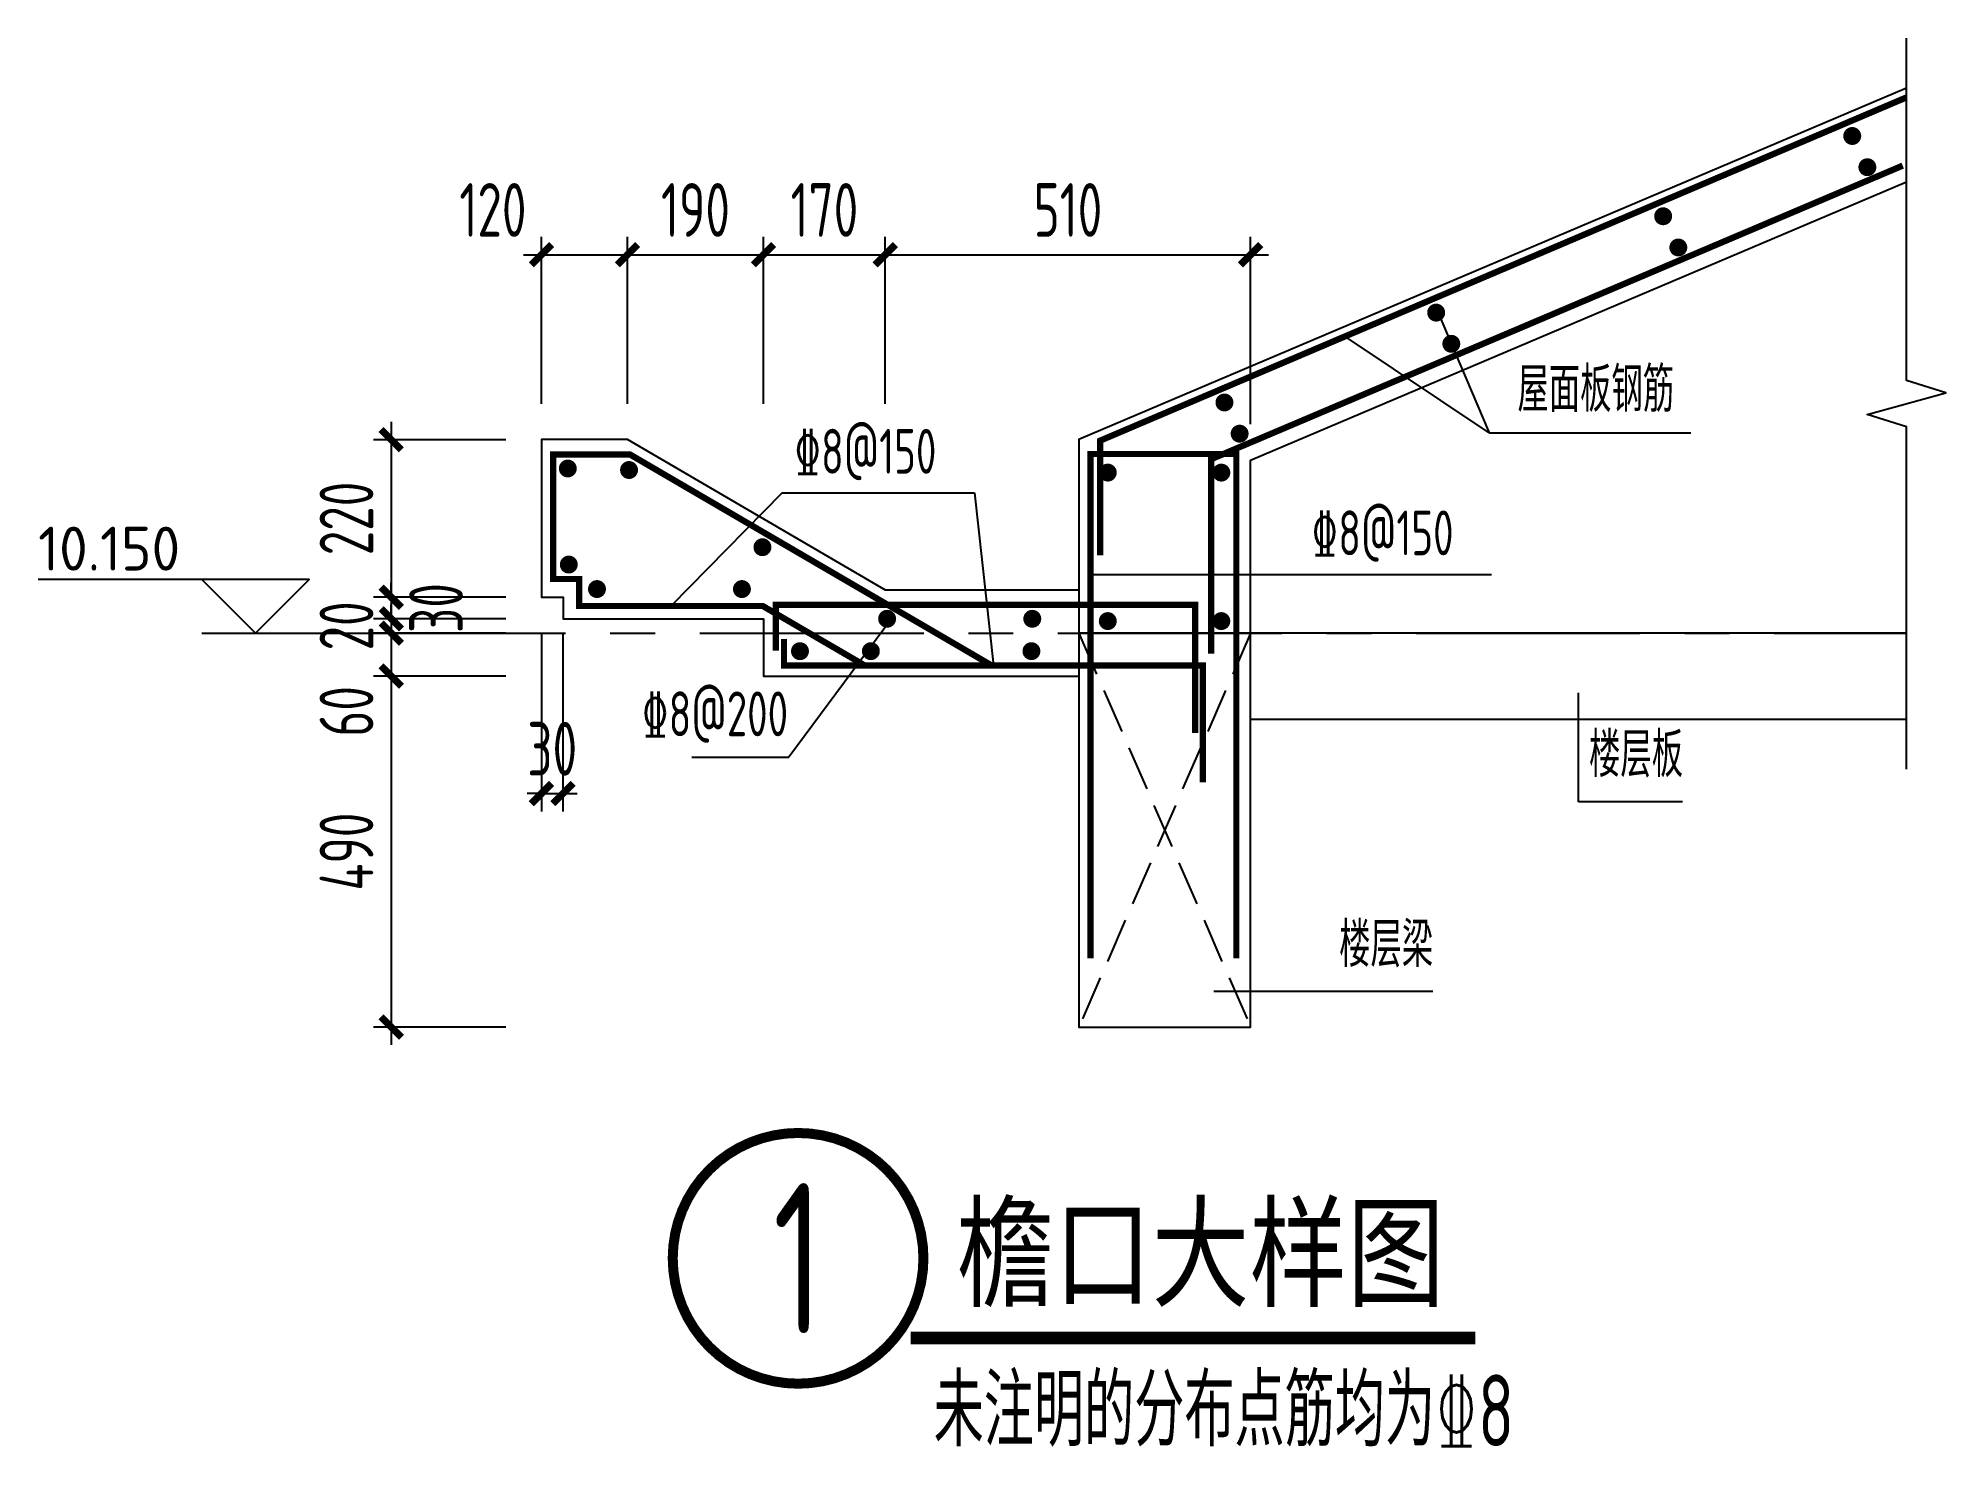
# Model space of a CAD drawing. Extents: x 668303 to 678957, y 198861 to 206727.
import ezdxf
from ezdxf.enums import TextEntityAlignment as Align

# ---------------------------------------------------------------- set-up
doc = ezdxf.new("R2010")
doc.units = 0
doc.header["$LTSCALE"] = 1000
doc.linetypes.add('__DASH', pattern=[0.35, 0.25, -0.1])
doc.linetypes.add('CENTER', pattern=[2, 1.25, -0.25, 0.25, -0.25])
doc.layers.get('0').update_dxf_attribs({"linetype": 'CONTINUOUS'})
doc.layers.get('Defpoints').update_dxf_attribs({"color": 8, "linetype": 'CONTINUOUS'})
for name, color, linetype in [('DIM_ELEV', 3, 'CONTINUOUS'), ('S-AXIS-COLU', 253, 'CENTER'), ('S-OTHER-THIN', 3, 'CONTINUOUS'), ('S-OTHER-XTLKX', 150, 'CONTINUOUS'), ('S-REIN', 6, 'CONTINUOUS'), ('S-REIN-POINT', 30, 'CONTINUOUS'), ('S-TEXT', 7, 'CONTINUOUS'), ('S-TEXT-2', 3, 'CONTINUOUS'), ('S-TEXT-3', 160, 'CONTINUOUS'), ('THIN', 3, 'CONTINUOUS')]:
    doc.layers.add(name, color=color, linetype=linetype)
doc.layers.add('S-DIM', color=3, linetype='CONTINUOUS', lineweight=0)
doc.styles.add('CADReader_TextStyle', font='tssdeng.shx', dxfattribs={"height": 0.2, "bigfont": 'gbcbig.shx'})
doc.styles.add('FY_HT', font='simhei.ttf', dxfattribs={"width": 0.8})
doc.styles.add('TSSD_Dimension', font='tssdeng.shx', dxfattribs={"width": 0.7, "bigfont": 'hztxt.shx'})
doc.styles.add('TSSD_Label', font='tssdeng.shx', dxfattribs={"width": 0.7, "bigfont": 'hztxt.shx'})
doc.styles.add('TSSD_Num', font='tssdeng.shx', dxfattribs={"width": 0.7, "bigfont": 'hztxt.shx'})
doc.styles.add('TSSD_Rein', font='tssdeng.shx', dxfattribs={"width": 0.7, "bigfont": 'hztxt.shx'})
doc.dimstyles.new('TSSD_25_100', dxfattribs={"dimtxt": 300, "dimasz": 80, "dimexe": 100, "dimexo": 200, "dimgap": 100, "dimtad": 1, "dimdec": 0, "dimlfac": 0.25, "dimrnd": 5, "dimzin": 0, "dimdsep": 46, "dimtxsty": 'TSSD_Rein', "dimblk": 'ARCHTICK', "dimcen": 0, "dimdle": 100, "dimclrd": 190, "dimclre": 190, "dimclrt": 140, "dimadec": 0, "dimazin": 0, "dimtfac": 1, "dimtdec": 0, "dimtix": 1, "dimtmove": 2, "dimatfit": 3, "dimfxl": 1, "dimtolj": 1, "dimtzin": 0, "dimarcsym": 0})

# ---------------------------------------------------------------- blocks, each defined once
blk = doc.blocks.new('_ArchTick')
at = {"color": 0, "linetype": 'ByBlock', "const_width": 0.5}
blk.add_lwpolyline([(-0.71, -0.71), (0.71, 0.71)], dxfattribs=at)
blk = doc.blocks.new('*D3')
at = {"layer": 'Defpoints', "color": 0, "transparency": 16777216}
for p in [(671114, 204485), (670275, 203605), (671114, 203605)]:
    blk.add_point(p, dxfattribs=at)
at = {"layer": 'S-DIM', "color": 190, "lineweight": -2, "transparency": 16777216}
for p, q in [((670275, 204585), (670275, 203505)), ((670914, 204485), (670175, 204485)), ((670914, 203605), (670175, 203605))]:
    blk.add_line(p, q, dxfattribs=at)
at = {"layer": 'S-DIM', "color": 190, "lineweight": -2, "transparency": 16777216, "xscale": 80, "yscale": 80, "zscale": 80}
for p, rotation in [((670275, 204485), 90), ((670275, 203605), 270)]:
    blk.add_blockref('_ArchTick', p, dxfattribs=dict(at, rotation=rotation))
at = {"layer": 'S-DIM', "color": 140, "transparency": 16777216, "insert": (670025, 204045), "char_height": 300, "attachment_point": 5, "rotation": 90, "style": 'TSSD_Rein'}
blk.add_mtext('\\A1;220', dxfattribs=at)
blk = doc.blocks.new('*D4')
at = {"layer": 'Defpoints', "color": 0, "transparency": 16777216}
for p in [(671114, 203605), (670275, 203485), (671114, 203485)]:
    blk.add_point(p, dxfattribs=at)
at = {"layer": 'S-DIM', "color": 190, "lineweight": -2, "transparency": 16777216}
for p, q in [((670914, 203605), (670175, 203605)), ((670275, 203605), (670275, 203685)), ((670275, 203605), (670275, 203485)), ((670914, 203485), (670175, 203485)), ((670275, 203485), (670275, 203405))]:
    blk.add_line(p, q, dxfattribs=at)
at = {"layer": 'S-DIM', "color": 190, "lineweight": -2, "transparency": 16777216, "xscale": 80, "yscale": 80, "zscale": 80}
for p, rotation in [((670275, 203605), 270), ((670275, 203485), 90)]:
    blk.add_blockref('_ArchTick', p, dxfattribs=dict(at, rotation=rotation))
at = {"layer": 'S-DIM', "color": 140, "transparency": 16777216, "insert": (670525, 203545), "char_height": 300, "attachment_point": 5, "rotation": 90, "style": 'TSSD_Rein'}
blk.add_mtext('\\A1;30', dxfattribs=at)
blk = doc.blocks.new('*D5')
at = {"layer": 'Defpoints', "color": 0, "transparency": 16777216}
for p in [(671114, 203485), (670275, 203405), (671114, 203405)]:
    blk.add_point(p, dxfattribs=at)
at = {"layer": 'S-DIM', "color": 190, "lineweight": -2, "transparency": 16777216}
for p, q in [((670914, 203485), (670175, 203485)), ((670275, 203485), (670275, 203565)), ((670275, 203485), (670275, 203405)), ((670914, 203405), (670175, 203405)), ((670275, 203405), (670275, 203325))]:
    blk.add_line(p, q, dxfattribs=at)
at = {"layer": 'S-DIM', "color": 190, "lineweight": -2, "transparency": 16777216, "xscale": 80, "yscale": 80, "zscale": 80}
for p, rotation in [((670275, 203485), 270), ((670275, 203405), 90)]:
    blk.add_blockref('_ArchTick', p, dxfattribs=dict(at, rotation=rotation))
at = {"layer": 'S-DIM', "color": 140, "transparency": 16777216, "insert": (670025, 203445), "char_height": 300, "attachment_point": 5, "rotation": 90, "style": 'TSSD_Rein'}
blk.add_mtext('\\A1;20', dxfattribs=at)
blk = doc.blocks.new('*D6')
at = {"layer": 'Defpoints', "color": 0, "transparency": 16777216}
for p in [(671114, 203405), (670275, 203165), (671114, 203165)]:
    blk.add_point(p, dxfattribs=at)
at = {"layer": 'S-DIM', "color": 190, "lineweight": -2, "transparency": 16777216}
for p, q in [((670275, 203505), (670275, 203065)), ((670914, 203405), (670175, 203405)), ((670914, 203165), (670175, 203165))]:
    blk.add_line(p, q, dxfattribs=at)
at = {"layer": 'S-DIM', "color": 190, "lineweight": -2, "transparency": 16777216, "xscale": 80, "yscale": 80, "zscale": 80}
for p, rotation in [((670275, 203405), 90), ((670275, 203165), 270)]:
    blk.add_blockref('_ArchTick', p, dxfattribs=dict(at, rotation=rotation))
at = {"layer": 'S-DIM', "color": 140, "transparency": 16777216, "insert": (670025, 202968), "char_height": 300, "attachment_point": 5, "rotation": 90, "style": 'TSSD_Rein'}
blk.add_mtext('\\A1;60', dxfattribs=at)
blk = doc.blocks.new('*D7')
at = {"layer": 'Defpoints', "color": 0, "transparency": 16777216}
for p in [(671114, 203165), (670275, 201205), (671114, 201205)]:
    blk.add_point(p, dxfattribs=at)
at = {"layer": 'S-DIM', "color": 190, "lineweight": -2, "transparency": 16777216}
for p, q in [((670914, 203165), (670175, 203165)), ((670275, 203265), (670275, 201105)), ((670914, 201205), (670175, 201205))]:
    blk.add_line(p, q, dxfattribs=at)
at = {"layer": 'S-DIM', "color": 190, "lineweight": -2, "transparency": 16777216, "xscale": 80, "yscale": 80, "zscale": 80}
for p, rotation in [((670275, 203165), 90), ((670275, 201205), 270)]:
    blk.add_blockref('_ArchTick', p, dxfattribs=dict(at, rotation=rotation))
at = {"layer": 'S-DIM', "color": 140, "transparency": 16777216, "insert": (670025, 202185), "char_height": 300, "attachment_point": 5, "rotation": 90, "style": 'TSSD_Rein'}
blk.add_mtext('\\A1;490', dxfattribs=at)
blk = doc.blocks.new('*D8')
at = {"layer": 'Defpoints', "color": 0, "transparency": 16777216}
for p in [(671594, 205518), (671114, 204485), (671594, 204485)]:
    blk.add_point(p, dxfattribs=at)
at = {"layer": 'S-DIM', "color": 190, "lineweight": -2, "transparency": 16777216}
for p, q in [((671114, 204685), (671114, 205618)), ((671594, 204685), (671594, 205618)), ((671014, 205518), (671694, 205518))]:
    blk.add_line(p, q, dxfattribs=at)
at = {"layer": 'S-DIM', "color": 190, "lineweight": -2, "transparency": 16777216, "xscale": 80, "yscale": 80, "zscale": 80, "rotation": 180}
blk.add_blockref('_ArchTick', (671114, 205518), dxfattribs=at)
at = {"layer": 'S-DIM', "color": 190, "lineweight": -2, "transparency": 16777216, "xscale": 80, "yscale": 80, "zscale": 80}
blk.add_blockref('_ArchTick', (671594, 205518), dxfattribs=at)
at = {"layer": 'S-DIM', "color": 140, "transparency": 16777216, "insert": (670843, 205768), "char_height": 300, "attachment_point": 5, "style": 'TSSD_Rein'}
blk.add_mtext('\\A1;120', dxfattribs=at)
blk = doc.blocks.new('*D9')
at = {"layer": 'Defpoints', "color": 0, "transparency": 16777216}
for p in [(672354, 205518), (671594, 204485), (672354, 204485)]:
    blk.add_point(p, dxfattribs=at)
at = {"layer": 'S-DIM', "color": 190, "lineweight": -2, "transparency": 16777216}
for p, q in [((671594, 204685), (671594, 205618)), ((672354, 204685), (672354, 205618)), ((671494, 205518), (672454, 205518))]:
    blk.add_line(p, q, dxfattribs=at)
at = {"layer": 'S-DIM', "color": 190, "lineweight": -2, "transparency": 16777216, "xscale": 80, "yscale": 80, "zscale": 80, "rotation": 180}
blk.add_blockref('_ArchTick', (671594, 205518), dxfattribs=at)
at = {"layer": 'S-DIM', "color": 190, "lineweight": -2, "transparency": 16777216, "xscale": 80, "yscale": 80, "zscale": 80}
blk.add_blockref('_ArchTick', (672354, 205518), dxfattribs=at)
at = {"layer": 'S-DIM', "color": 140, "transparency": 16777216, "insert": (671974, 205768), "char_height": 300, "attachment_point": 5, "style": 'TSSD_Rein'}
blk.add_mtext('\\A1;190', dxfattribs=at)
blk = doc.blocks.new('*D10')
at = {"layer": 'Defpoints', "color": 0, "transparency": 16777216}
for p in [(675074, 205518), (673034, 204485), (675074, 204371)]:
    blk.add_point(p, dxfattribs=at)
at = {"layer": 'S-DIM', "color": 190, "lineweight": -2, "transparency": 16777216}
for p, q in [((673034, 204685), (673034, 205618)), ((675074, 204571), (675074, 205618)), ((672934, 205518), (675174, 205518))]:
    blk.add_line(p, q, dxfattribs=at)
at = {"layer": 'S-DIM', "color": 190, "lineweight": -2, "transparency": 16777216, "xscale": 80, "yscale": 80, "zscale": 80, "rotation": 180}
blk.add_blockref('_ArchTick', (673034, 205518), dxfattribs=at)
at = {"layer": 'S-DIM', "color": 190, "lineweight": -2, "transparency": 16777216, "xscale": 80, "yscale": 80, "zscale": 80}
blk.add_blockref('_ArchTick', (675074, 205518), dxfattribs=at)
at = {"layer": 'S-DIM', "color": 140, "transparency": 16777216, "insert": (674054, 205768), "char_height": 300, "attachment_point": 5, "style": 'TSSD_Rein'}
blk.add_mtext('\\A1;510', dxfattribs=at)
blk = doc.blocks.new('*D11')
at = {"layer": 'Defpoints', "color": 0, "transparency": 16777216}
for p in [(673034, 205518), (672354, 204485), (673034, 204485)]:
    blk.add_point(p, dxfattribs=at)
at = {"layer": 'S-DIM', "color": 190, "lineweight": -2, "transparency": 16777216}
for p, q in [((672354, 204685), (672354, 205618)), ((673034, 204685), (673034, 205618)), ((672254, 205518), (673134, 205518))]:
    blk.add_line(p, q, dxfattribs=at)
at = {"layer": 'S-DIM', "color": 190, "lineweight": -2, "transparency": 16777216, "xscale": 80, "yscale": 80, "zscale": 80, "rotation": 180}
blk.add_blockref('_ArchTick', (672354, 205518), dxfattribs=at)
at = {"layer": 'S-DIM', "color": 190, "lineweight": -2, "transparency": 16777216, "xscale": 80, "yscale": 80, "zscale": 80}
blk.add_blockref('_ArchTick', (673034, 205518), dxfattribs=at)
at = {"layer": 'S-DIM', "color": 140, "transparency": 16777216, "insert": (672694, 205768), "char_height": 300, "attachment_point": 5, "style": 'TSSD_Rein'}
blk.add_mtext('\\A1;170', dxfattribs=at)
blk = doc.blocks.new('*D12')
at = {"layer": 'Defpoints', "color": 0, "transparency": 16777216}
for p in [(671114, 203605), (671234, 203605), (671234, 202509)]:
    blk.add_point(p, dxfattribs=at)
at = {"layer": 'S-DIM', "color": 190, "lineweight": -2, "transparency": 16777216}
for p, q in [((671114, 203405), (671114, 202409)), ((671234, 203405), (671234, 202409)), ((671114, 202509), (671034, 202509)), ((671114, 202509), (671234, 202509)), ((671234, 202509), (671314, 202509))]:
    blk.add_line(p, q, dxfattribs=at)
at = {"layer": 'S-DIM', "color": 190, "lineweight": -2, "transparency": 16777216, "xscale": 80, "yscale": 80, "zscale": 80}
blk.add_blockref('_ArchTick', (671114, 202509), dxfattribs=at)
at = {"layer": 'S-DIM', "color": 190, "lineweight": -2, "transparency": 16777216, "xscale": 80, "yscale": 80, "zscale": 80, "rotation": 180}
blk.add_blockref('_ArchTick', (671234, 202509), dxfattribs=at)
at = {"layer": 'S-DIM', "color": 140, "transparency": 16777216, "insert": (671174, 202759), "char_height": 300, "attachment_point": 5, "style": 'TSSD_Rein'}
blk.add_mtext('\\A1;30', dxfattribs=at)
blk = doc.blocks.new('ts_idx1')
at = {"color": 0, "linetype": 'ByBlock', "lineweight": -2, "const_width": 0.04}
blk.add_lwpolyline([(-0.5, 0, 1), (0.5, 0, 1)], format="xyb", close=True, dxfattribs=at)
at = {"color": 0, "linetype": 'ByBlock', "lineweight": -2, "style": 'TSSD_Num', "width": 0.7}
blk.add_attdef('A', text='', height=0.6, dxfattribs=at).set_placement((0, 0), align=Align.MIDDLE_CENTER)

msp = doc.modelspace()

# ---------------------------------------------------------------- linework, layer by layer
at = {"layer": 'DIM_ELEV', "linetype": 'Continuous'}
msp.add_line((669216.7, 203405.2), (669998.4, 203405.2), dxfattribs=at)
msp.add_lwpolyline([(669216.7, 203705.2), (669516.7, 203405.2), (669816.7, 203705.2), (668303.1, 203705.2)], dxfattribs=at)
at = {"layer": 'S-AXIS-COLU'}
msp.add_line((669998.4, 203405.2), (678736.5, 203405.2), dxfattribs=at)
at = {"layer": 'S-OTHER-THIN'}
for p, q in [((676110.3, 205219.6), (676405.8, 204523.7)), ((676405.8, 204523.7), (675602, 205062.1)), ((676405.8, 204523.7), (677533.2, 204523.7)), ((672458.4, 204187.5), (671836.9, 203556.2)), ((672458.4, 204187.5), (673531.9, 204187.5)), ((673531.9, 204187.5), (673638.3, 203223.5)), ((674179.3, 203732), (676420.1, 203732)), ((673069.1, 203485), (672495.6, 202712.3)), ((671953.2, 202712.3), (672495.6, 202712.3))]:
    msp.add_line(p, q, dxfattribs=at)
msp.add_lwpolyline([(678736.5, 202645.2), (678736.5, 204556.2), (678516.5, 204626.2), (678956.5, 204746.2), (678736.5, 204816.2), (678736.5, 206727.2)], dxfattribs=at)
at = {"layer": 'S-OTHER-XTLKX', "linetype": '__DASH'}
for p, q in [((675074.2, 203405.2), (674114.2, 201205.2)), ((674114.2, 203405.2), (675074.2, 201205.2))]:
    msp.add_line(p, q, dxfattribs=at)
at = {"layer": 'S-OTHER-XTLKX'}
for points in [[(678736.5, 206447.2), (678736.5, 206447.2), (674114.2, 204485.2), (674114.2, 203645.2), (673034.2, 203645.2), (671594.2, 204485.2), (671114.2, 204485.2), (671114.2, 203605.2), (671234.2, 203605.2), (671234.2, 203485.2), (672354.2, 203485.2), (672354.2, 203165.2), (674114.2, 203165.2), (674114.2, 201205.2), (675074.2, 201205.2), (675074.2, 202925.2), (678736.5, 202925.2)], [(678736.5, 203405.2), (675074.2, 203405.2), (675074.2, 204371.2), (678736.5, 205925.8)]]:
    msp.add_lwpolyline(points, dxfattribs=at)
msp.add_lwpolyline([(675074.2, 203405.2), (674114.2, 203405.2), (674114.2, 201205.2), (675074.2, 201205.2)], close=True, dxfattribs=at)
at = {"layer": 'S-REIN', "const_width": 35}
for points in [[(674233.8, 203839.5), (674233.8, 204479.7), (678736.5, 206396.3)], [(678715.6, 206015.4), (674854.5, 204376.4), (674854.5, 203290.8)], [(672920.4, 203223.5), (672350.1, 203556.2), (671323.7, 203556.2), (671323.7, 203707.1), (671179.2, 203707.1), (671179.2, 204402.2), (671608.7, 204402.2), (673629.3, 203223.5)], [(674179.3, 201588.1), (674179.3, 204405.2), (674994.2, 204405.2), (674994.2, 201588.1)], [(674114.2, 203562.2), (672422.1, 203562.2), (672422.1, 203306.7)], [(673048.7, 203562.2), (674764, 203562.2), (674764, 202847.9)], [(672468.4, 203372.2), (672468.4, 203223.5), (674807.1, 203223.5), (674807.1, 202571.8)]]:
    msp.add_lwpolyline(points, dxfattribs=at)
at = {"layer": 'S-REIN-POINT', "const_width": 50}
for points in [[(678458.8, 206180.9, 1), (678408.8, 206180.9, 1)], [(678543.3, 206006.7, 1), (678493.3, 206006.7, 1)], [(677402.9, 205732.7, 1), (677352.9, 205732.7, 1)], [(677487.5, 205558.5, 1), (677437.5, 205558.5, 1)], [(676135.3, 205194.6, 1), (676085.3, 205194.6, 1)], [(676219.9, 205020.4, 1), (676169.9, 205020.4, 1)], [(674953, 204692.7, 1), (674903, 204692.7, 1)], [(675037.6, 204518.6, 1), (674987.6, 204518.6, 1)], [(671286, 204324.2, 1), (671236, 204324.2, 1)], [(671627.9, 204315.7, 1), (671577.9, 204315.7, 1)], [(674301.4, 204301.3, 1), (674251.4, 204301.3, 1)], [(674935.5, 204301.3, 1), (674885.5, 204301.3, 1)], [(672372.9, 203884.7, 1), (672322.9, 203884.7, 1)], [(671291.5, 203787.8, 1), (671241.5, 203787.8, 1)], [(671448.9, 203650.9, 1), (671398.9, 203650.9, 1)], [(672258.3, 203650.9, 1), (672208.3, 203650.9, 1)], [(673069.1, 203485, 1), (673019.1, 203485, 1)], [(673879.8, 203485, 1), (673829.8, 203485, 1)], [(674301.4, 203472.1, 1), (674251.4, 203472.1, 1)], [(674935.5, 203472.1, 1), (674885.5, 203472.1, 1)], [(672582.5, 203304, 1), (672532.5, 203304, 1)], [(672978.4, 203304.2, 1), (672928.4, 203304.2, 1)], [(673875.1, 203304.2, 1), (673825.1, 203304.2, 1)]]:
    msp.add_lwpolyline(points, format="xyb", close=True, dxfattribs=at)
at = {"layer": 'S-TEXT'}
for p, q in [((676905.4, 202463.6), (676905.4, 203072)), ((677486.3, 202463.6), (676905.4, 202463.6)), ((676090.8, 201403), (674868.8, 201403))]:
    msp.add_line(p, q, dxfattribs=at)
msp.add_lwpolyline([(674114.2, 203645.2), (674114.2, 203405.2)], dxfattribs=at)
at = {"layer": 'S-TEXT-2', "const_width": 70}
msp.add_lwpolyline([(673175.5, 199468.3), (676328.5, 199468.3)], dxfattribs=at)

# ---------------------------------------------------------------- block references
at = {"layer": 'S-OTHER-THIN'}
ref = msp.add_blockref('ts_idx1', (672546.9, 199913.7), dxfattribs=dict(at, xscale=1399.999972, yscale=1399.999972, zscale=1399.999972))
ref.add_attrib('1', '1', dxfattribs={"layer": 'THIN', "height": 840, "style": 'TSSD_Num', "width": 0.7}).set_placement((672546.9, 199913.7), align=Align.MIDDLE_CENTER)

# ---------------------------------------------------------------- texts
at = {"layer": 'DIM_ELEV', "color": 7, "style": 'CADReader_TextStyle'}
msp.add_text('10.150', height=245, dxfattribs=at).set_placement((668303.1, 203999.2), align=Align.TOP_LEFT)
at = {"layer": 'S-TEXT', "style": 'TSSD_Label', "width": 0.7}
for s, p in [('屋面板钢筋', (677439.1, 204565.4)), ('%%1328@150', (673319.3, 204220.2)), ('%%1328@150', (676207.5, 203764.6)), ('%%1328@200', (672491.3, 202754.1))]:
    msp.add_text(s, height=250, dxfattribs=at).set_placement(p, align=Align.BOTTOM_RIGHT)
for s, p in [('楼层板', (676964.1, 202526.1)), ('楼层梁', (675568.6, 201465.5))]:
    msp.add_text(s, height=250, dxfattribs=at).set_placement(p, align=Align.BOTTOM_LEFT)
at = {"layer": 'S-TEXT-2', "style": 'FY_HT', "width": 0.8}
msp.add_text('檐口大样图', height=500, dxfattribs=at).set_placement((673430.7, 199696.1))
at = {"layer": 'S-TEXT-3', "color": 0, "style": 'TSSD_Dimension', "width": 0.7}
msp.add_text('未注明的分布点筋均为%%1328', height=400, dxfattribs=at).set_placement((674924.9, 199064.4), align=Align.MIDDLE_CENTER)

# ---------------------------------------------------------------- dimensions: what is measured, and where the dimension line sits
at = {"layer": 'S-DIM'}
dim = msp.add_linear_dim(base=(671594.2, 205518.4), p1=(671114.2, 204485.2), p2=(671594.2, 204485.2), dimstyle='TSSD_25_100', dxfattribs=at)
dim.commit()
dim.dimension.update_dxf_attribs({"geometry": '*D8', "text_midpoint": (670843.5, 205768.4), "dimtype": 128})
for base, p1, p2, picture, middle in [((672354.2, 205518.4), (671594.2, 204485.2), (672354.2, 204485.2), '*D9', (671974.2, 205768.4)), ((673034.2, 205518.4), (672354.2, 204485.2), (673034.2, 204485.2), '*D11', (672694.2, 205768.4)), ((675074.2, 205518.4), (673034.2, 204485.2), (675074.2, 204371.2), '*D10', (674054.2, 205768.4)), ((671234.2, 202509.1), (671114.2, 203605.2), (671234.2, 203605.2), '*D12', (671174.2, 202759.1))]:
    dim = msp.add_linear_dim(base=base, p1=p1, p2=p2, dimstyle='TSSD_25_100', dxfattribs=at)
    dim.commit()
    dim.dimension.update_dxf_attribs({"geometry": picture, "text_midpoint": middle})
for base, p1, p2, picture, middle in [((670274.9, 203605.2), (671114.2, 204485.2), (671114.2, 203605.2), '*D3', (670024.9, 204045.2)), ((670274.9, 203405.2), (671114.2, 203485.2), (671114.2, 203405.2), '*D5', (670024.9, 203445.2)), ((670274.9, 201205.2), (671114.2, 203165.2), (671114.2, 201205.2), '*D7', (670024.9, 202185.2))]:
    dim = msp.add_linear_dim(base=base, p1=p1, p2=p2, angle=90, dimstyle='TSSD_25_100', dxfattribs=at)
    dim.commit()
    dim.dimension.update_dxf_attribs({"geometry": picture, "text_midpoint": middle})
for base, p1, p2, picture, middle in [((670274.9, 203485.2), (671114.2, 203605.2), (671114.2, 203485.2), '*D4', (670524.9, 203545.2)), ((670274.9, 203165.2), (671114.2, 203405.2), (671114.2, 203165.2), '*D6', (670024.9, 202968.3))]:
    dim = msp.add_linear_dim(base=base, p1=p1, p2=p2, angle=90, dimstyle='TSSD_25_100', dxfattribs=at)
    dim.commit()
    dim.dimension.update_dxf_attribs({"geometry": picture, "text_midpoint": middle, "dimtype": 128})

doc.saveas('drawing.dxf')
